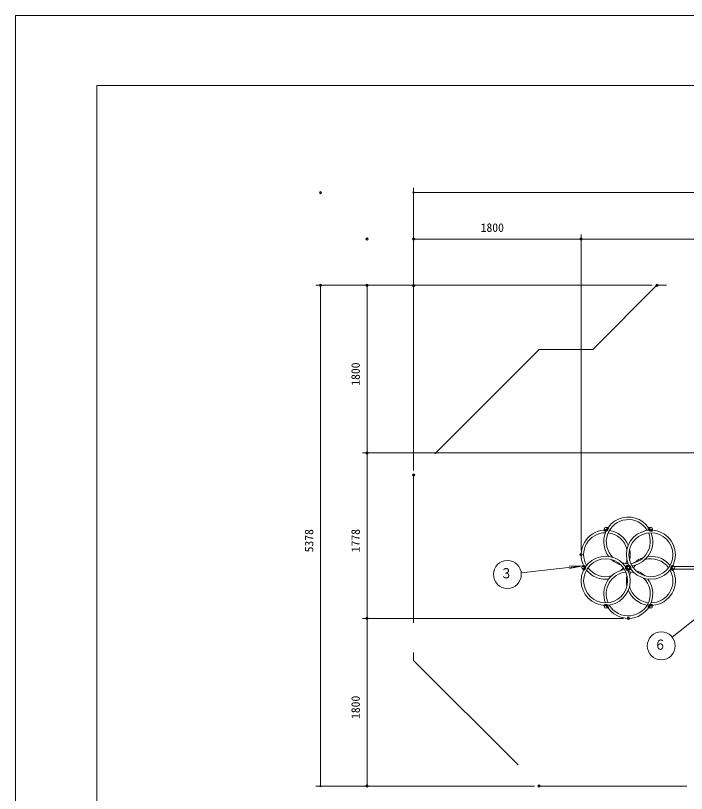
# Model space of a CAD drawing. Units: millimetres on the paper, scale 1:50. Extents: x 0 to 420, y -148 to 446.
# Drawn here: x 0 to 144.2, y 278.5 to 445.5 of the extents above; entities that cross this region are included whole.
import ezdxf
from ezdxf.enums import TextEntityAlignment as Align

# ---------------------------------------------------------------- set-up
doc = ezdxf.new("R2010")
doc.units = ezdxf.units.MM
doc.header["$PDMODE"] = 32
doc.header["$PDSIZE"] = 0.5
doc.linetypes.add('USER2', pattern=[19.05, 12.7, -6.35])
doc.linetypes.add('USER3', pattern=[63.5, 31.75, -6.35, 6.35, -6.35, 6.35, -6.35])
doc.layers.add('DEFPOINTS_3', color=7, linetype='Continuous', lineweight=9)
doc.layers.add('LY_1', color=7, linetype='Continuous', lineweight=9)
doc.styles.add('ＭＳ ゴシック', font='')
doc.styles.get('ＭＳ ゴシック').set_extended_font_data('MS Gothic')

# ---------------------------------------------------------------- blocks, each defined once
blk = doc.blocks.new('-000-_DOTSMALL')
at = {"color": 7, "linetype": 'Continuous', "lineweight": 9}
blk.add_circle((0, 0), 0.0625, dxfattribs=at)
blk.add_circle((0, 0), 0.0625, dxfattribs=at)

msp = doc.modelspace()

# ---------------------------------------------------------------- linework, layer by layer
at = {"layer": 'DEFPOINTS_3'}
for p, q in [((420, 445.5), (0, 445.5)), ((0, 445.5), (0, 148.5))]:
    msp.add_line(p, q, dxfattribs=at)
at = {"layer": 'LY_1'}
for p, q in [((402.5, 430.5), (17.5, 430.5)), ((17.5, 430.5), (17.5, 163.5)), ((126.451, 334.957), (126.451, 335.109)), ((126.991, 334.797), (126.611, 334.797)), ((126.958, 334.846), (126.827, 334.922)), ((127.151, 335.109), (127.151, 334.957)), ((127.177, 335.528), (127.308, 335.452)), ((127.367, 335.233), (127.177, 334.904)), ((136.152, 334.904), (135.962, 335.233)), ((136.021, 335.452), (136.152, 335.528)), ((136.178, 334.957), (136.178, 335.109)), ((136.718, 334.797), (136.338, 334.797)), ((136.502, 334.922), (136.371, 334.846)), ((136.878, 335.109), (136.878, 334.957)), ((121.963, 327.336), (122.095, 327.412)), ((131.475, 327.461), (131.855, 327.461)), ((131.507, 327.412), (131.639, 327.336)), ((131.69, 327.336), (131.822, 327.412)), ((141.234, 327.412), (141.366, 327.336)), ((122.095, 326.422), (121.963, 326.498)), ((122.313, 327.353), (122.503, 327.024)), ((122.313, 327.104), (122.445, 327.028)), ((122.503, 326.809), (122.313, 326.48)), ((122.445, 326.806), (122.313, 326.73)), ((131.098, 327.024), (131.288, 327.353)), ((131.288, 326.48), (131.098, 326.809)), ((131.157, 327.028), (131.289, 327.104)), ((131.289, 326.73), (131.157, 326.806)), ((131.315, 327.149), (131.315, 327.301)), ((131.315, 326.533), (131.315, 326.685)), ((131.855, 326.373), (131.475, 326.373)), ((131.639, 326.498), (131.507, 326.422)), ((131.822, 326.422), (131.69, 326.498)), ((132.015, 327.301), (132.015, 327.149)), ((132.015, 326.685), (132.015, 326.533)), ((132.04, 327.104), (132.172, 327.028)), ((132.172, 326.806), (132.04, 326.73)), ((132.041, 327.353), (132.231, 327.024)), ((132.231, 326.809), (132.041, 326.48)), ((140.826, 327.024), (141.016, 327.353)), ((141.016, 326.48), (140.826, 326.809)), ((140.884, 327.028), (141.016, 327.104)), ((141.016, 326.73), (140.884, 326.806)), ((141.366, 326.498), (141.234, 326.422)), ((141.392, 327.189), (149.792, 327.189)), ((141.392, 326.645), (149.792, 326.645)), ((126.451, 318.725), (126.451, 318.877)), ((126.611, 319.037), (126.991, 319.037)), ((126.827, 318.912), (126.958, 318.988)), ((127.151, 318.877), (127.151, 318.725)), ((127.177, 318.929), (127.367, 318.6)), ((127.308, 318.382), (127.177, 318.306)), ((135.962, 318.6), (136.152, 318.929)), ((136.152, 318.306), (136.021, 318.382)), ((136.178, 318.725), (136.178, 318.877)), ((136.338, 319.037), (136.718, 319.037)), ((136.371, 318.988), (136.502, 318.912)), ((136.878, 318.877), (136.878, 318.725))]:
    msp.add_line(p, q, dxfattribs=at)
at = {"layer": 'LY_1', "lineweight": 18}
for p, q in [((85.529, 398.502), (85.529, 408.502)), ((85.529, 407.502), (243.772, 407.502)), ((85.529, 347.82), (85.529, 398.502)), ((121.529, 330.725), (121.529, 398.502)), ((85.529, 397.502), (121.529, 397.502)), ((121.529, 397.502), (203.772, 397.502)), ((74.529, 387.593), (64.529, 387.593)), ((65.529, 280.029), (65.529, 387.593)), ((136.827, 387.593), (74.529, 387.593)), ((75.529, 351.593), (75.529, 387.593)), ((152.392, 351.593), (74.529, 351.593)), ((75.529, 316.029), (75.529, 351.593)), ((108.662, 325.817), (121.963, 327.336)), ((121.963, 327.336), (118.964, 327.257)), ((121.963, 327.336), (119.024, 326.737)), ((141.09, 312.015), (150.392, 319.417)), ((130.665, 316.029), (74.529, 316.029)), ((75.529, 280.029), (75.529, 316.029)), ((74.529, 280.029), (64.529, 280.029)), ((111.514, 280.029), (74.529, 280.029))]:
    msp.add_line(p, q, dxfattribs=at)
at = {"layer": 'LY_1', "linetype": 'USER3'}
for p, q in [((137.827, 387.593), (124.038, 373.805)), ((177.957, 387.593), (137.827, 387.593)), ((112.514, 373.805), (85.529, 346.82)), ((124.038, 373.805), (112.514, 373.805)), ((85.529, 346.82), (85.529, 307.013)), ((85.529, 307.013), (112.514, 280.029)), ((112.514, 280.029), (150.816, 280.029))]:
    msp.add_line(p, q, dxfattribs=at)
at = {"layer": 'LY_1', "linetype": 'USER2', "lineweight": 18}
for p, q in [((127.151, 334.997), (126.451, 334.997)), ((127.274, 335.472), (126.924, 334.866)), ((136.405, 334.866), (136.055, 335.472)), ((136.878, 334.997), (136.178, 334.997)), ((122.06, 327.392), (122.41, 326.786)), ((122.41, 327.048), (122.06, 326.442)), ((131.192, 326.786), (131.542, 327.392)), ((131.542, 326.442), (131.192, 327.048)), ((131.315, 327.261), (132.015, 327.261)), ((132.015, 326.573), (131.315, 326.573)), ((131.787, 327.392), (132.137, 326.786)), ((132.137, 327.048), (131.787, 326.442)), ((140.919, 326.786), (141.269, 327.392)), ((141.269, 326.442), (140.919, 327.048)), ((126.451, 318.837), (127.151, 318.837)), ((126.924, 318.968), (127.274, 318.362)), ((136.055, 318.362), (136.405, 318.968)), ((136.178, 318.837), (136.878, 318.837))]:
    msp.add_line(p, q, dxfattribs=at)
at = {"layer": 'LY_1'}
for centre, radius in [((126.801, 335.341), 0.272), ((136.528, 329.725), 5.272), ((136.528, 329.725), 4.728), ((136.528, 335.341), 0.272), ((126.801, 324.109), 5.272), ((126.801, 324.109), 4.728), ((121.937, 326.917), 0.272), ((131.665, 326.917), 0.272), ((141.392, 326.917), 0.272), ((126.801, 318.493), 0.272), ((136.528, 318.493), 0.272)]:
    msp.add_circle(centre, radius, dxfattribs=at)
at = {"layer": 'LY_1', "lineweight": 18}
for centre in [(105.682, 325.477), (138.743, 310.148)]:
    msp.add_circle(centre, 3, dxfattribs=at)
at = {"layer": 'LY_1'}
for centre, radius, start, end in [((131.665, 332.533), 5.272, 33.82716, 193.37879), ((131.665, 332.533), 4.728, 30.56276, 225.82139), ((126.801, 329.725), 5.272, 93.80658, 206.17284), ((126.801, 329.725), 4.728, 90.56276, 209.43724), ((126.611, 335.109), 0.16, 115.03253, 180), ((126.611, 334.957), 0.16, 180, 270), ((126.907, 335.06), 0.16, 175.03253, 240), ((127.038, 334.984), 0.16, 240, 330), ((126.991, 334.957), 0.16, 270, 0), ((127.097, 335.389), 0.16, 60, 124.96747), ((126.991, 335.109), 0.16, 0, 64.96747), ((127.228, 335.313), 0.16, 330, 60), ((126.801, 329.725), 4.728, 14.17861, 83.56513), ((126.801, 329.725), 5.272, 22.70062, 81.35497), ((131.665, 332.533), 4.728, 276.43487, 23.56513), ((131.665, 332.533), 5.272, 278.64503, 21.35497), ((136.101, 335.313), 0.16, 120, 210), ((136.232, 335.389), 0.16, 55.03253, 120), ((136.291, 334.984), 0.16, 210, 300), ((136.338, 335.109), 0.16, 115.03253, 180), ((136.338, 334.957), 0.16, 180, 270), ((136.422, 335.06), 0.16, 300, 4.96747), ((136.718, 334.957), 0.16, 270, 0), ((136.718, 335.109), 0.16, 0, 64.96747), ((131.665, 332.533), 5.272, 193.37879, 217.29938), ((126.801, 329.725), 5.272, 347.31033, 12.68967), ((136.528, 324.109), 5.272, 107.31033, 132.68967), ((136.528, 324.109), 5.272, 73.37879, 97.29938), ((136.528, 324.109), 5.272, 38.64503, 73.37879), ((122.175, 327.273), 0.16, 30, 120), ((131.665, 332.533), 5.272, 227.31033, 252.68967), ((131.665, 332.533), 4.728, 254.17861, 269.43724), ((126.801, 329.725), 4.728, 336.43487, 345.82139), ((131.427, 327.273), 0.16, 60, 150), ((131.475, 327.301), 0.16, 90, 180), ((131.902, 327.273), 0.16, 30, 120), ((131.855, 327.301), 0.16, 0, 90), ((136.528, 324.109), 4.728, 134.17861, 143.56513), ((136.528, 324.109), 4.728, 36.43487, 105.82139), ((141.154, 327.273), 0.16, 60, 150), ((122.043, 327.197), 0.16, 120, 184.96747), ((122.043, 326.636), 0.16, 175.03253, 240), ((122.175, 326.56), 0.16, 240, 330), ((122.233, 326.965), 0.16, 60, 124.96747), ((122.233, 326.868), 0.16, 235.03253, 300), ((122.365, 326.889), 0.16, 330, 60), ((122.365, 326.944), 0.16, 300, 30), ((126.801, 329.725), 5.272, 218.64503, 253.37879), ((126.801, 329.725), 4.728, 216.43487, 285.82139), ((131.665, 321.301), 5.272, 98.64503, 201.35497), ((131.665, 321.301), 4.728, 96.43487, 203.56513), ((126.801, 329.725), 4.728, 314.17861, 323.56513), ((131.665, 332.533), 5.272, 262.70062, 272.183), ((131.237, 326.889), 0.16, 120, 210), ((131.237, 326.944), 0.16, 150, 240), ((131.427, 326.56), 0.16, 210, 300), ((131.369, 326.965), 0.16, 55.03253, 120), ((131.369, 326.868), 0.16, 240, 304.96747), ((131.475, 327.149), 0.16, 180, 244.96747), ((131.475, 326.685), 0.16, 115.03253, 180), ((131.475, 326.533), 0.16, 180, 270), ((131.77, 327.197), 0.16, 120, 184.96747), ((131.77, 326.636), 0.16, 175.03253, 240), ((131.559, 327.197), 0.16, 355.03253, 60), ((131.559, 326.636), 0.16, 300, 4.96747), ((131.665, 321.301), 4.728, 74.17861, 89.43724), ((131.902, 326.56), 0.16, 240, 330), ((131.855, 326.533), 0.16, 270, 0), ((131.96, 326.965), 0.16, 60, 124.96747), ((131.96, 326.868), 0.16, 235.03253, 300), ((131.855, 327.149), 0.16, 295.03253, 0), ((131.855, 326.685), 0.16, 0, 64.96747), ((136.528, 324.109), 4.728, 156.43487, 165.82139), ((131.665, 321.301), 5.272, 82.70062, 85.43193), ((132.092, 326.889), 0.16, 330, 60), ((132.092, 326.944), 0.16, 300, 30), ((131.665, 321.301), 5.272, 47.31033, 72.68967), ((136.528, 324.109), 4.728, 270.56276, 29.43724), ((136.528, 324.109), 5.272, 273.7982, 26.2018), ((140.964, 326.889), 0.16, 120, 210), ((140.964, 326.944), 0.16, 150, 240), ((141.154, 326.56), 0.16, 210, 300), ((141.096, 326.965), 0.16, 55.03253, 120), ((141.096, 326.868), 0.16, 240, 304.96747), ((141.286, 327.197), 0.16, 355.03253, 60), ((141.286, 326.636), 0.16, 300, 4.96747), ((126.801, 329.725), 5.272, 253.37879, 277.29938), ((131.665, 321.301), 4.728, 210.56276, 45.82139), ((136.528, 324.109), 5.272, 167.31033, 192.68967), ((131.665, 321.301), 5.272, 13.3788, 37.29938), ((131.665, 321.301), 5.272, 213.7982, 13.37879), ((136.528, 324.109), 4.728, 194.17861, 263.56513), ((136.528, 324.109), 5.272, 202.70062, 261.35497), ((126.611, 318.877), 0.16, 90, 180), ((126.611, 318.725), 0.16, 180, 244.96747), ((126.907, 318.773), 0.16, 120, 184.96747), ((127.038, 318.849), 0.16, 30, 120), ((126.991, 318.877), 0.16, 0, 90), ((127.097, 318.444), 0.16, 235.03253, 300), ((126.991, 318.725), 0.16, 295.03253, 0), ((127.228, 318.52), 0.16, 300, 30), ((136.101, 318.52), 0.16, 150, 240), ((136.291, 318.849), 0.16, 60, 150), ((136.232, 318.444), 0.16, 240, 304.96747), ((136.338, 318.877), 0.16, 90, 180), ((136.338, 318.725), 0.16, 180, 244.96747), ((136.422, 318.773), 0.16, 355.03253, 60), ((136.718, 318.877), 0.16, 0, 90), ((136.718, 318.725), 0.16, 295.03253, 0)]:
    msp.add_arc(centre, radius, start, end, dxfattribs=at)
for p in [(65.529, 407.502), (75.529, 397.502), (85.529, 397.502), (121.529, 397.502), (121.529, 397.502), (65.529, 387.593), (75.529, 387.593), (75.529, 387.593), (85.529, 387.502), (137.827, 387.593), (75.529, 351.593), (75.529, 351.593), (85.529, 346.82), (121.529, 329.725), (75.529, 316.029), (75.529, 316.029), (131.665, 316.029), (75.529, 280.029), (112.514, 280.029)]:
    msp.add_point(p, dxfattribs=at)

# ---------------------------------------------------------------- block references
at = {"layer": 'LY_1', "xscale": 2.32, "yscale": 2.32}
for p, rotation in [((85.529, 407.502), 180), ((85.529, 397.502), 180), ((121.529, 397.502), 180), ((65.529, 387.593), 90), ((75.529, 387.593), 90), ((75.529, 351.593), 270), ((75.529, 351.593), 90), ((75.529, 316.029), 270), ((75.529, 316.029), 90), ((65.529, 280.029), 270), ((75.529, 280.029), 270)]:
    msp.add_blockref('-000-_DOTSMALL', p, dxfattribs=dict(at, rotation=rotation))
msp.add_blockref('-000-_DOTSMALL', (121.529, 397.502), dxfattribs=at)

# ---------------------------------------------------------------- texts
at = {"layer": 'LY_1', "style": 'ＭＳ ゴシック'}
msp.add_text('1800', height=1.833, dxfattribs=at).set_placement((99.95, 398.502), align=Align.BOTTOM_LEFT)
for s, p in [('1800', (74.529, 366.014)), ('5378', (64.529, 330.228)), ('1778', (74.529, 330.239)), ('1800', (74.529, 294.45))]:
    msp.add_text(s, height=1.833, rotation=90, dxfattribs=at).set_placement(p, align=Align.BOTTOM_LEFT)
at = {"layer": 'LY_1', "style": 'ＭＳ ゴシック', "width": 0.85}
for s, p in [('３', (104.182, 323.977)), ('６', (137.243, 308.648))]:
    msp.add_text(s, height=2.199, dxfattribs=at).set_placement(p, align=Align.BOTTOM_LEFT)

doc.saveas('drawing.dxf')
